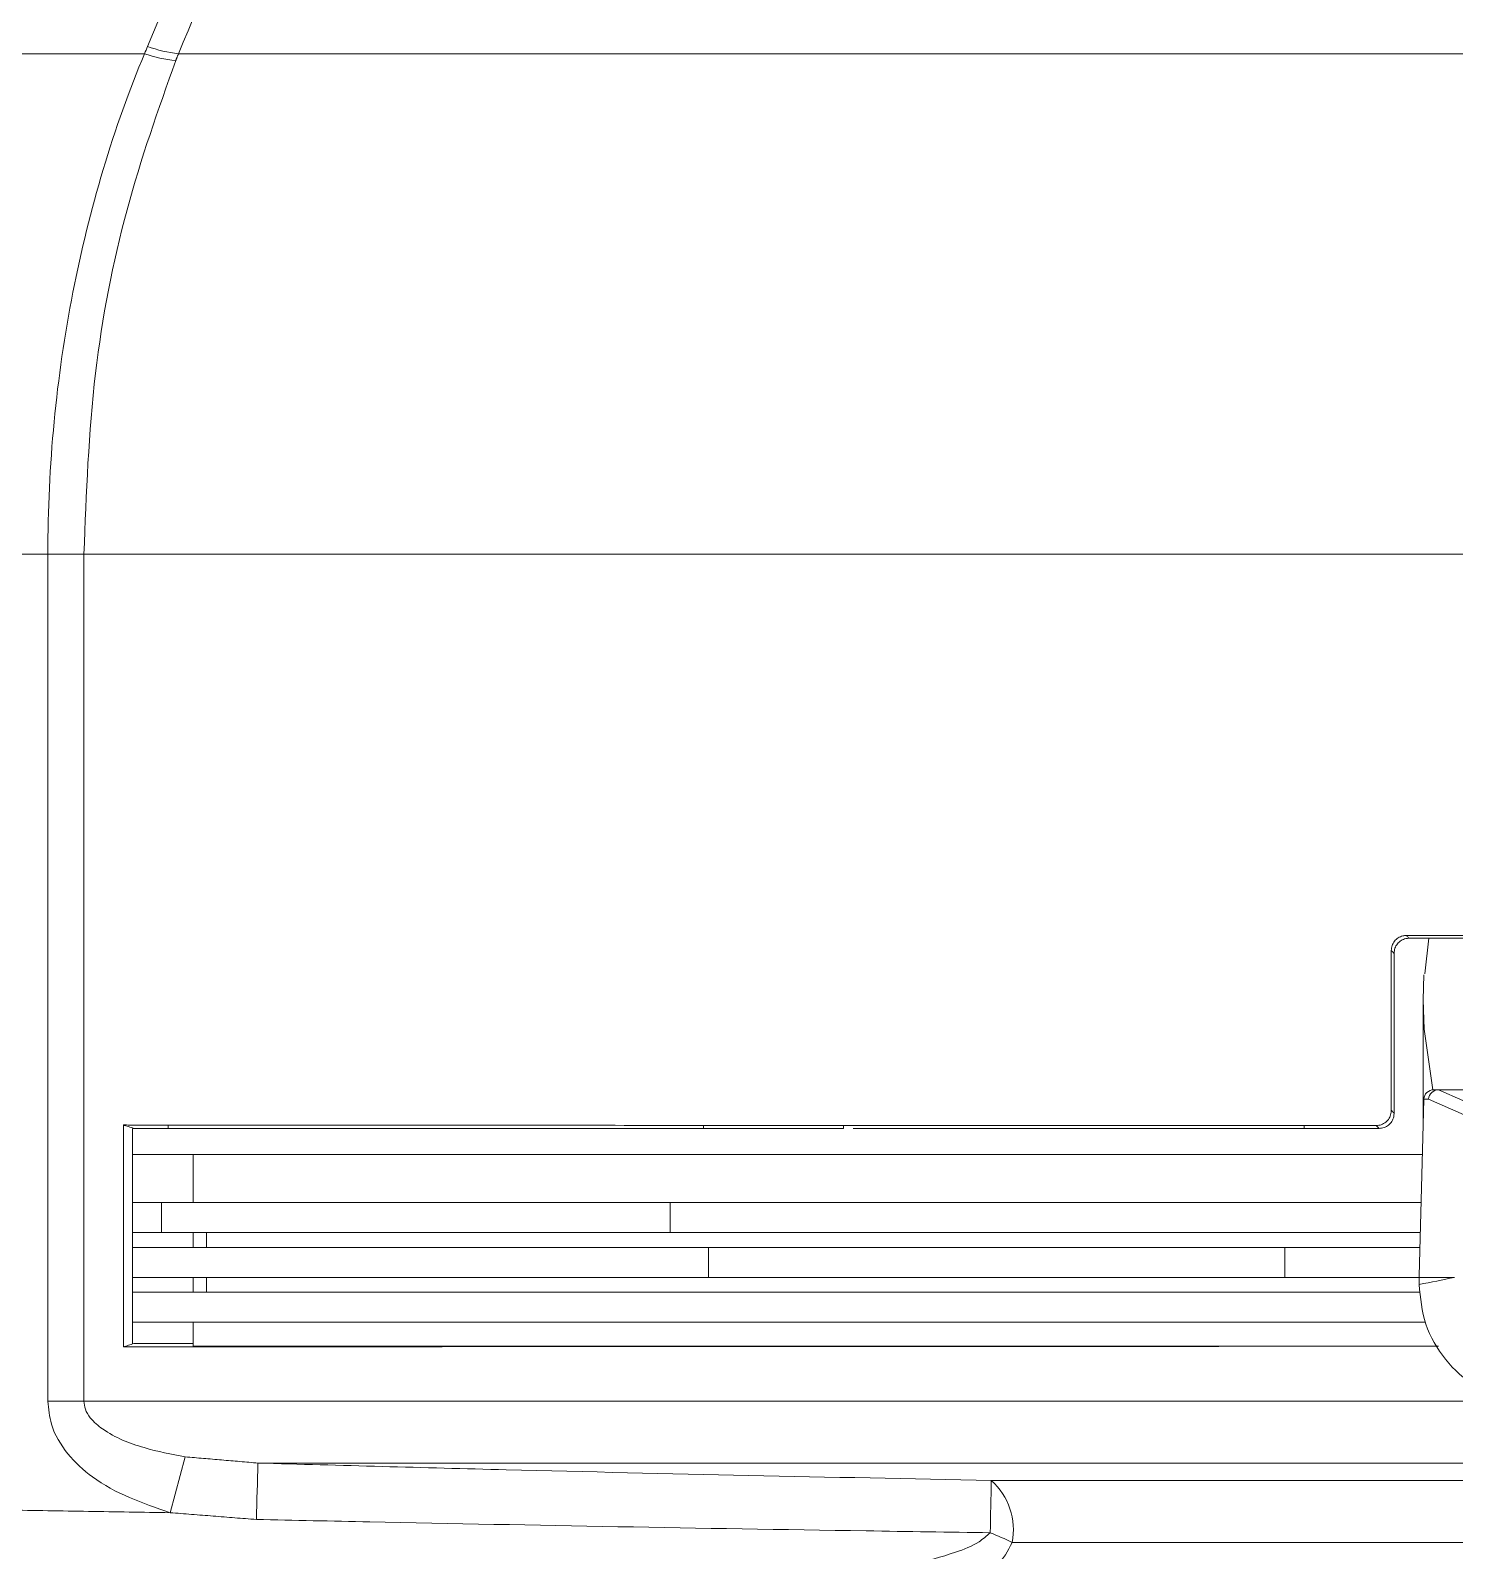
# Model space of a CAD drawing. Extents: x 2 to 136, y 1 to 99.
# Drawn here: x 55.184 to 56.607, y 10.844 to 12.364 of the extents above; entities that cross this region are included whole.
import ezdxf

# ---------------------------------------------------------------- set-up
doc = ezdxf.new("R2010")
doc.units = 0
doc.header["$MEASUREMENT"] = 0
doc.linetypes.add('SLD-Solid', pattern=[0])
doc.layers.add('OBJECT', color=7, linetype='CONTINUOUS')

msp = doc.modelspace()

# ---------------------------------------------------------------- linework, layer by layer
at = {"layer": 'OBJECT', "linetype": 'SLD-Solid', "lineweight": 15}
for p, q in [((55.0597, 12.3402), (55.298, 12.3402)), ((55.3319, 12.3402), (59.0608, 12.3402)), ((54.9978, 11.8402), (55.2013, 11.8402)), ((55.2374, 11.8402), (55.2013, 11.8402)), ((55.2013, 10.9936), (55.2013, 11.8402)), ((55.2374, 11.8402), (59.1553, 11.8402)), ((55.2374, 11.8402), (55.2374, 10.9936)), ((56.5812, 11.4562), (56.577, 11.4206)), ((56.5436, 11.2841), (56.5436, 11.4439)), ((56.5464, 11.2813), (56.5464, 11.4411)), ((56.5754, 11.3948), (56.5761, 11.4196)), ((56.5754, 11.3948), (56.5754, 11.2701)), ((56.5908, 11.3048), (56.586, 11.3048)), ((56.5908, 11.3048), (56.5908, 11.3048)), ((56.7058, 11.3048), (56.5908, 11.3048)), ((56.6398, 11.2832), (56.5908, 11.3048)), ((56.576, 11.2951), (56.5714, 11.1189)), ((56.576, 11.2954), (56.5809, 11.2954)), ((56.5809, 11.2954), (56.6299, 11.2738)), ((55.2768, 11.2696), (55.2768, 11.0478)), ((55.2859, 11.2662), (55.2874, 11.2662)), ((55.2859, 11.2662), (55.2859, 11.0512)), ((55.3064, 11.2662), (55.2874, 11.2662)), ((55.3214, 11.2695), (55.3214, 11.2662)), ((55.8484, 11.2662), (55.3214, 11.2662)), ((55.8564, 11.2692), (55.8564, 11.2662)), ((55.9964, 11.2662), (55.8564, 11.2662)), ((55.9964, 11.2691), (55.9964, 11.2662)), ((56.4564, 11.2662), (56.006, 11.2662)), ((56.4564, 11.269), (56.4564, 11.2662)), ((55.3464, 11.2402), (55.2859, 11.2402)), ((55.3464, 11.2402), (55.3464, 11.1922)), ((55.3464, 11.2402), (56.5746, 11.2402)), ((55.3464, 11.1922), (55.2859, 11.1922)), ((55.3149, 11.1922), (55.3149, 11.1622)), ((55.3464, 11.1922), (56.5733, 11.1922)), ((55.8232, 11.1922), (55.8232, 11.1622)), ((55.3464, 11.1622), (55.2859, 11.1622)), ((55.3464, 11.1473), (55.3464, 11.1622)), ((55.3464, 11.1622), (55.36, 11.1622)), ((55.36, 11.1622), (56.5725, 11.1622)), ((55.36, 11.1622), (55.36, 11.1473)), ((55.3464, 11.1473), (55.2859, 11.1473)), ((55.36, 11.1473), (55.3464, 11.1473)), ((55.36, 11.1473), (56.5721, 11.1473)), ((55.8615, 11.1473), (55.8615, 11.1173)), ((56.4371, 11.1473), (56.4371, 11.1173)), ((55.3464, 11.1173), (55.2859, 11.1173)), ((55.3464, 11.1024), (55.3464, 11.1173)), ((55.3464, 11.1173), (55.36, 11.1173)), ((55.36, 11.1173), (56.5714, 11.1173)), ((55.36, 11.1173), (55.36, 11.1024)), ((56.6068, 11.1173), (56.5714, 11.1173)), ((56.5714, 11.1158), (56.5714, 11.1106)), ((55.3464, 11.1024), (55.2859, 11.1024)), ((55.36, 11.1024), (55.3464, 11.1024)), ((55.36, 11.1024), (56.5725, 11.1024)), ((55.2859, 11.0724), (55.3464, 11.0724)), ((55.3464, 11.0484), (55.3464, 11.0724)), ((56.5778, 11.0724), (55.3464, 11.0724)), ((56.5904, 11.0484), (55.3464, 11.0484)), ((55.2374, 10.9936), (55.2013, 10.9936)), ((55.2374, 10.9936), (56.6645, 10.9936)), ((55.3234, 10.8821), (55.3386, 10.9379)), ((57.1069, 10.9317), (55.4114, 10.9317)), ((56.1439, 10.9143), (58.2488, 10.9143)), ((57.0544, 10.8523), (56.1648, 10.8523))]:
    msp.add_line(p, q, dxfattribs=at)
at = {"layer": 'OBJECT', "linetype": 'SLD-Solid', "lineweight": 15, "flags": 128}
msp.add_lwpolyline([(56.5852, 11.3048), (56.5764, 11.3653), (56.5754, 11.3948)], dxfattribs=at)
at = {"layer": 'OBJECT', "linetype": 'SLD-Solid', "lineweight": 15}
for centre, radius, start, end in [((55.3419, 12.4658), 0.133, 250.6912, 264.4688), ((55.3466, 12.4722), 0.1328, 249.8858, 263.6662), ((56.586, 11.2948), 0.01, 90, 177), ((56.586, 11.2948), 0.01, 177, 178.5), ((56.6914, 11.1158), 0.12, 178.5, 179.2499), ((56.6914, 11.1158), 0.12, 179.2499, 180), ((56.6914, 11.1106), 0.12, 180, 180.1914), ((72.2908, 10.4086), 16.8876, 178.22492, 178.41631), ((68.7772, 10.6373), 12.6363, 178.74403, 178.98063), ((56.0998, 10.8649), 0.0662, 349.0221, 48.1642), ((55.9874, 10.4837), 0.4091, 64.3024, 67.6558)]:
    msp.add_arc(centre, radius, start, end, dxfattribs=at)
for centre, major_axis, ratio, start_param, end_param in [((56.5908, 11.2948), (0.00206, 0.00979), 0.992047, 0.21202, 1.724102), ((56.078, 13.1798), (2.3412, 0), 0.904333, 4.924724, 4.940236)]:
    msp.add_ellipse(centre, major_axis=major_axis, ratio=ratio, start_param=start_param, end_param=end_param, dxfattribs=at)
for points, knots in [([(55.3009, 12.3475), (55.3641, 12.4998), (55.487, 12.7959), (55.6103, 13.0917), (55.6703, 13.2355)], [0, 0, 0, 0, 0.514049, 1, 1, 1, 1]), ([(55.6999, 13.2283), (55.6871, 13.1975), (55.6151, 13.0242), (55.4924, 12.7282), (55.3827, 12.4629), (55.3319, 12.3402)], [0, 0, 0, 0, 0.104198, 0.585846, 1, 1, 1, 1]), ([(55.2013, 11.8402), (55.2013, 11.8402), (55.2013, 11.8843), (55.2055, 11.9726), (55.2243, 12.1021), (55.2545, 12.2245), (55.2829, 12.3051), (55.298, 12.3402), (55.298, 12.3402)], [0, 0, 0, 0, 0.000004, 0.252523, 0.505041, 0.752516, 0.999995, 1, 1, 1, 1]), ([(55.298, 12.3402), (55.298, 12.3402), (55.2989, 12.3428), (55.2999, 12.3451), (55.3009, 12.3475)], [0, 0, 0, 0, 0.000268, 1, 1, 1, 1]), ([(55.3291, 12.3334), (55.3117, 12.2844), (55.2765, 12.1851), (55.2442, 12.0178), (55.2397, 11.9008), (55.2374, 11.8402)], [0, 0, 0, 0, 0.319293, 0.647815, 1, 1, 1, 1]), ([(56.5436, 11.4439), (56.5437, 11.4456), (56.5441, 11.4489), (56.5466, 11.4534), (56.5503, 11.4568), (56.5545, 11.4587), (56.5574, 11.4589), (56.5586, 11.459)], [0, 0, 0, 0, 0.210781, 0.421491, 0.634056, 0.849646, 1, 1, 1, 1]), ([(56.5613, 11.4562), (56.5603, 11.4561), (56.5575, 11.4559), (56.5533, 11.4542), (56.5495, 11.4508), (56.5469, 11.4463), (56.5465, 11.4429), (56.5464, 11.4413)], [0, 0, 0, 0, 0.139019, 0.354778, 0.570512, 0.785205, 1, 1, 1, 1]), ([(56.5586, 11.459), (56.6494, 11.459), (56.8316, 11.4589), (57.1394, 11.4589), (57.4759, 11.4589), (57.7159, 11.459), (57.8341, 11.459)], [0, 0, 0, 0, 0.215255, 0.431981, 0.720155, 1, 1, 1, 1]), ([(56.5586, 11.459), (56.5588, 11.4587), (56.5598, 11.4578), (56.5607, 11.4568), (56.5613, 11.4562)], [0, 0, 0, 0, 0.28162, 1, 1, 1, 1]), ([(56.5614, 11.4562), (56.6521, 11.4562), (56.8343, 11.4562), (57.1412, 11.4562), (57.4759, 11.4562), (57.714, 11.4562), (57.8314, 11.4562)], [0, 0, 0, 0, 0.216142, 0.433859, 0.72104, 1, 1, 1, 1]), ([(56.5286, 11.269), (56.5303, 11.2692), (56.5337, 11.2695), (56.5382, 11.2722), (56.5416, 11.2761), (56.5433, 11.2803), (56.5435, 11.283), (56.5436, 11.2841)], [0, 0, 0, 0, 0.218408, 0.436844, 0.654255, 0.868855, 1, 1, 1, 1]), ([(56.5464, 11.2811), (56.5463, 11.28), (56.5461, 11.2773), (56.5443, 11.273), (56.5409, 11.2692), (56.5364, 11.2667), (56.533, 11.2663), (56.5314, 11.2662)], [0, 0, 0, 0, 0.139108, 0.354907, 0.570672, 0.785286, 1, 1, 1, 1]), ([(55.3214, 11.2695), (55.3184, 11.2695), (55.3125, 11.2695), (55.3036, 11.2695), (55.2938, 11.2695), (55.2848, 11.2695), (55.2789, 11.2696), (55.2768, 11.2696)], [0, 0, 0, 0, 0.198922, 0.397845, 0.596771, 0.859233, 1, 1, 1, 1]), ([(55.2768, 11.2696), (55.2785, 11.269), (55.2821, 11.2679), (55.2856, 11.2668), (55.2874, 11.2662)], [0, 0, 0, 0, 0.487581, 1, 1, 1, 1]), ([(55.3063, 11.2662), (55.3052, 11.2662), (55.2985, 11.2662), (55.2918, 11.2662), (55.2863, 11.2662)], [0, 0, 0, 0, 0.173077, 1, 1, 1, 1]), ([(55.8564, 11.2692), (55.8093, 11.2692), (55.7151, 11.2693), (55.5343, 11.2694), (55.406, 11.2695), (55.3214, 11.2695)], [0, 0, 0, 0, 0.25383, 0.507659, 1, 1, 1, 1]), ([(55.9964, 11.2691), (55.9846, 11.2691), (55.9609, 11.2691), (55.9141, 11.2692), (55.8794, 11.2692), (55.8564, 11.2692)], [0, 0, 0, 0, 0.251493, 0.502986, 1, 1, 1, 1]), ([(56.4564, 11.269), (56.4171, 11.269), (56.3387, 11.269), (56.1843, 11.2691), (56.0714, 11.2691), (55.9964, 11.2691)], [0, 0, 0, 0, 0.251571, 0.503142, 1, 1, 1, 1]), ([(56.5286, 11.269), (56.526, 11.269), (56.516, 11.269), (56.4919, 11.269), (56.4704, 11.269), (56.4564, 11.269)], [0, 0, 0, 0, 0.104843, 0.416864, 1, 1, 1, 1]), ([(56.5314, 11.2662), (56.5288, 11.2662), (56.5188, 11.2662), (56.4988, 11.2662), (56.4813, 11.2662), (56.4713, 11.2662)], [0, 0, 0, 0, 0.125776, 0.500813, 1, 1, 1, 1]), ([(56.5314, 11.2662), (56.5311, 11.2664), (56.5302, 11.2674), (56.5292, 11.2683), (56.5286, 11.269)], [0, 0, 0, 0, 0.28117, 1, 1, 1, 1]), ([(56.5714, 11.1102), (56.5727, 11.0967), (56.5754, 11.0697), (56.5962, 11.0341), (56.626, 11.0067), (56.6508, 10.9981), (56.6629, 10.994)], [0, 0, 0, 0, 0.253584, 0.507165, 0.760848, 1, 1, 1, 1]), ([(55.2768, 11.0478), (55.2785, 11.0483), (55.2821, 11.0495), (55.2856, 11.0506), (55.2874, 11.0512)], [0, 0, 0, 0, 0.487213, 1, 1, 1, 1]), ([(56.5906, 11.0484), (56.4672, 11.0484), (56.2209, 11.0483), (55.8789, 11.0482), (55.565, 11.048), (55.3727, 11.0479), (55.2789, 11.0478), (55.2768, 11.0478)], [0, 0, 0, 0, 0.263927, 0.527122, 0.760906, 0.99469, 1, 1, 1, 1]), ([(55.3234, 10.8821), (55.296, 10.8916), (55.2579, 10.9049), (55.2202, 10.94), (55.2039, 10.9667), (55.202, 10.9858), (55.2013, 10.9936)], [0, 0, 0, 0, 0.484963, 0.675898, 0.868393, 1, 1, 1, 1]), ([(55.2374, 10.9936), (55.2377, 10.9909), (55.2384, 10.9848), (55.2448, 10.9747), (55.2633, 10.959), (55.2963, 10.9461), (55.3248, 10.9405), (55.3386, 10.9379)], [0, 0, 0, 0, 0.064308, 0.144324, 0.280227, 0.653315, 1, 1, 1, 1]), ([(55.4114, 10.9317), (55.494, 10.9294), (55.7382, 10.9226), (55.9824, 10.9176), (56.1439, 10.9143)], [0, 0, 0, 0, 0.33844, 1, 1, 1, 1]), ([(56.1429, 10.8621), (56.1016, 10.8627), (55.8949, 10.8657), (55.6505, 10.8702), (55.4475, 10.8745), (55.4097, 10.8753)], [0, 0, 0, 0, 0.169099, 0.845499, 1, 1, 1, 1]), ([(56.0303, 10.8253), (56.0419, 10.8269), (56.0683, 10.8305), (56.1021, 10.8401), (56.1291, 10.8501), (56.1393, 10.8589), (56.1429, 10.8621)], [0, 0, 0, 0, 0.293555, 0.667633, 0.881097, 1, 1, 1, 1]), ([(56.1648, 10.8523), (56.1605, 10.844), (56.1551, 10.8333), (56.1459, 10.8267), (56.144, 10.8253)], [0, 0, 0, 0, 0.785747, 1, 1, 1, 1])]:
    msp.add_open_spline(points, degree=3, knots=knots, dxfattribs=at)
for points in [[(55.3319, 12.3402), (55.3291, 12.3334)], [(56.5613, 11.4562), (56.5614, 11.4562)], [(56.5464, 11.4411), (56.5436, 11.4439)], [(56.5464, 11.4413), (56.5464, 11.4411)], [(56.5436, 11.2841), (56.5464, 11.2813)], [(56.5464, 11.2813), (56.5464, 11.2811)], [(55.3063, 11.2662), (55.3064, 11.2662)], [(55.3214, 11.2662), (55.3064, 11.2662)], [(55.8564, 11.2662), (55.8484, 11.2662)], [(56.4713, 11.2662), (56.4564, 11.2662)], [(56.5314, 11.2662), (56.5314, 11.2662)], [(55.3464, 11.0512), (55.2874, 11.0512)], [(55.3386, 10.9379), (55.4114, 10.9317)], [(54.9978, 10.8873), (55.3234, 10.8821)], [(55.4097, 10.8753), (55.3234, 10.8821)]]:
    msp.add_open_spline(points, degree=1, dxfattribs=at)

doc.saveas('drawing.dxf')
